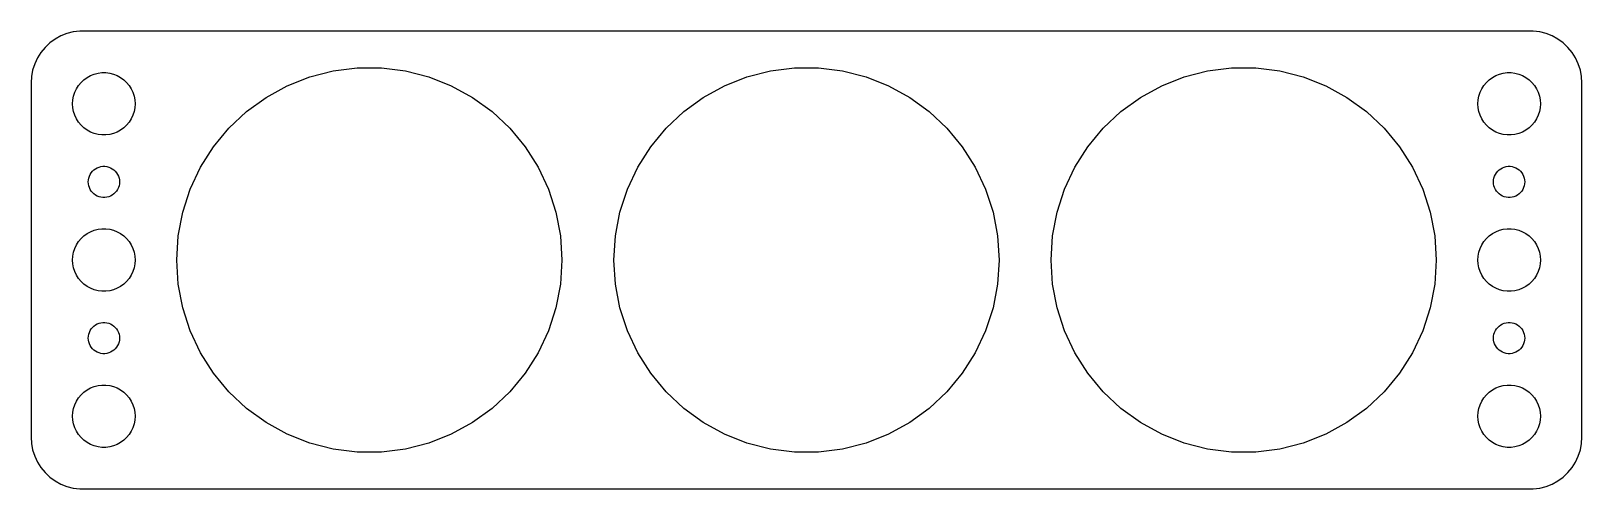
# Model space of a CAD drawing. Header units: metres. Extents: x -74 to 74, y -22 to 22.
import ezdxf

# ---------------------------------------------------------------- set-up
doc = ezdxf.new("R2010")
doc.units = ezdxf.units.M

msp = doc.modelspace()

# ---------------------------------------------------------------- linework, layer by layer
for p, q in [((-72.1791, 21.2216), (-72.6871, 20.8526)), ((-71.6289, 21.5241), (-72.1791, 21.2216)), ((-71.0451, 21.7553), (-71.6289, 21.5241)), ((-70.4369, 21.9114), (-71.0451, 21.7553)), ((-69.8139, 21.9901), (-70.4369, 21.9114)), ((69.8139, 21.9901), (-69.8139, 21.9901)), ((70.4369, 21.9114), (69.8139, 21.9901)), ((71.0451, 21.7553), (70.4369, 21.9114)), ((71.6289, 21.5241), (71.0451, 21.7553)), ((72.1791, 21.2216), (71.6289, 21.5241)), ((72.6871, 20.8526), (72.1791, 21.2216)), ((-73.8815, 19.4088), (-74.1489, 18.8406)), ((-73.5451, 19.9389), (-73.8815, 19.4088)), ((-73.1448, 20.4227), (-73.5451, 19.9389)), ((-72.6871, 20.8526), (-73.1448, 20.4227)), ((73.1448, 20.4227), (72.6871, 20.8526)), ((73.5451, 19.9389), (73.1448, 20.4227)), ((73.8815, 19.4088), (73.5451, 19.9389)), ((74.1489, 18.8406), (73.8815, 19.4088)), ((-74.3429, 18.2434), (-74.4606, 17.6267)), ((-74.1489, 18.8406), (-74.3429, 18.2434)), ((-68.427, 17.8532), (-68.0621, 17.9469)), ((-68.0621, 17.9469), (-67.6884, 17.9941)), ((-67.6884, 17.9941), (-67.3116, 17.9941)), ((-67.3116, 17.9941), (-66.9379, 17.9469)), ((-66.9379, 17.9469), (-66.573, 17.8532)), ((-47.7168, 17.5945), (-45.4666, 18.1723)), ((-45.4666, 18.1723), (-43.1616, 18.4635)), ((-43.1616, 18.4635), (-40.8384, 18.4635)), ((-40.8384, 18.4635), (-38.5334, 18.1723)), ((-38.5334, 18.1723), (-36.2832, 17.5945)), ((-5.71681, 17.5945), (-3.46655, 18.1723)), ((-3.46655, 18.1723), (-1.16162, 18.4635)), ((-1.16162, 18.4635), (1.16162, 18.4635)), ((1.16162, 18.4635), (3.46655, 18.1723)), ((3.46655, 18.1723), (5.71681, 17.5945)), ((36.2832, 17.5945), (38.5334, 18.1723)), ((38.5334, 18.1723), (40.8384, 18.4635)), ((40.8384, 18.4635), (43.1616, 18.4635)), ((43.1616, 18.4635), (45.4666, 18.1723)), ((45.4666, 18.1723), (47.7168, 17.5945)), ((66.573, 17.8532), (66.9379, 17.9469)), ((66.9379, 17.9469), (67.3116, 17.9941)), ((67.3116, 17.9941), (67.6884, 17.9941)), ((67.6884, 17.9941), (68.0621, 17.9469)), ((68.0621, 17.9469), (68.427, 17.8532)), ((74.3429, 18.2434), (74.1489, 18.8406)), ((74.4606, 17.6267), (74.3429, 18.2434)), ((-74.4606, 17.6267), (-74.5, 17)), ((-74.5, 17), (-74.5, -17)), ((-70.2893, 16.1044), (-70.1289, 16.4453)), ((-70.1289, 16.4453), (-69.927, 16.7634)), ((-69.927, 16.7634), (-69.6869, 17.0536)), ((-69.6869, 17.0536), (-69.4123, 17.3115)), ((-69.4123, 17.3115), (-69.1075, 17.533)), ((-69.1075, 17.533), (-68.7773, 17.7145)), ((-68.7773, 17.7145), (-68.427, 17.8532)), ((-66.573, 17.8532), (-66.2227, 17.7145)), ((-66.2227, 17.7145), (-65.8925, 17.533)), ((-65.8925, 17.533), (-65.5877, 17.3115)), ((-65.5877, 17.3115), (-65.3131, 17.0536)), ((-65.3131, 17.0536), (-65.073, 16.7634)), ((-65.073, 16.7634), (-64.8711, 16.4453)), ((-64.8711, 16.4453), (-64.7107, 16.1044)), ((-51.9128, 15.6201), (-49.8769, 16.7393)), ((-49.8769, 16.7393), (-47.7168, 17.5945)), ((-36.2832, 17.5945), (-34.1231, 16.7393)), ((-34.1231, 16.7393), (-32.0872, 15.6201)), ((-9.91278, 15.6201), (-7.87691, 16.7393)), ((-7.87691, 16.7393), (-5.71681, 17.5945)), ((5.71681, 17.5945), (7.87691, 16.7393)), ((7.87691, 16.7393), (9.91278, 15.6201)), ((32.0872, 15.6201), (34.1231, 16.7393)), ((34.1231, 16.7393), (36.2832, 17.5945)), ((47.7168, 17.5945), (49.8769, 16.7393)), ((49.8769, 16.7393), (51.9128, 15.6201)), ((64.7107, 16.1044), (64.8711, 16.4453)), ((64.8711, 16.4453), (65.073, 16.7634)), ((65.073, 16.7634), (65.3131, 17.0536)), ((65.3131, 17.0536), (65.5877, 17.3115)), ((65.5877, 17.3115), (65.8925, 17.533)), ((65.8925, 17.533), (66.2227, 17.7145)), ((66.2227, 17.7145), (66.573, 17.8532)), ((68.427, 17.8532), (68.7773, 17.7145)), ((68.7773, 17.7145), (69.1075, 17.533)), ((69.1075, 17.533), (69.4123, 17.3115)), ((69.4123, 17.3115), (69.6869, 17.0536)), ((69.6869, 17.0536), (69.927, 16.7634)), ((69.927, 16.7634), (70.1289, 16.4453)), ((70.1289, 16.4453), (70.2893, 16.1044)), ((74.5, 17), (74.4606, 17.6267)), ((74.5, -17), (74.5, 17)), ((-70.5, 15), (-70.4763, 15.376)), ((-70.4763, 14.624), (-70.5, 15)), ((-70.4763, 15.376), (-70.4057, 15.7461)), ((-70.4057, 15.7461), (-70.2893, 16.1044)), ((-64.7107, 16.1044), (-64.5943, 15.7461)), ((-64.5943, 15.7461), (-64.5237, 15.376)), ((-64.5237, 15.376), (-64.5, 15)), ((-64.5, 15), (-64.5237, 14.624)), ((-53.7923, 14.2545), (-51.9128, 15.6201)), ((-32.0872, 15.6201), (-30.2077, 14.2545)), ((-11.7923, 14.2545), (-9.91278, 15.6201)), ((9.91278, 15.6201), (11.7923, 14.2545)), ((30.2077, 14.2545), (32.0872, 15.6201)), ((51.9128, 15.6201), (53.7923, 14.2545)), ((64.5, 15), (64.5237, 15.376)), ((64.5237, 14.624), (64.5, 15)), ((64.5237, 15.376), (64.5943, 15.7461)), ((64.5943, 15.7461), (64.7107, 16.1044)), ((70.2893, 16.1044), (70.4057, 15.7461)), ((70.4057, 15.7461), (70.4763, 15.376)), ((70.4763, 15.376), (70.5, 15)), ((70.5, 15), (70.4763, 14.624)), ((-70.4057, 14.2539), (-70.4763, 14.624)), ((-70.2893, 13.8956), (-70.4057, 14.2539)), ((-70.1289, 13.5547), (-70.2893, 13.8956)), ((-69.927, 13.2366), (-70.1289, 13.5547)), ((-64.8711, 13.5547), (-65.073, 13.2366)), ((-64.7107, 13.8956), (-64.8711, 13.5547)), ((-64.5943, 14.2539), (-64.7107, 13.8956)), ((-64.5237, 14.624), (-64.5943, 14.2539)), ((-55.4859, 12.6641), (-53.7923, 14.2545)), ((-30.2077, 14.2545), (-28.5141, 12.6641)), ((-13.4859, 12.6641), (-11.7923, 14.2545)), ((11.7923, 14.2545), (13.4859, 12.6641)), ((28.5141, 12.6641), (30.2077, 14.2545)), ((53.7923, 14.2545), (55.4859, 12.6641)), ((64.5943, 14.2539), (64.5237, 14.624)), ((64.7107, 13.8956), (64.5943, 14.2539)), ((64.8711, 13.5547), (64.7107, 13.8956)), ((65.073, 13.2366), (64.8711, 13.5547)), ((70.1289, 13.5547), (69.927, 13.2366)), ((70.2893, 13.8956), (70.1289, 13.5547)), ((70.4057, 14.2539), (70.2893, 13.8956)), ((70.4763, 14.624), (70.4057, 14.2539)), ((-69.6869, 12.9464), (-69.927, 13.2366)), ((-69.4123, 12.6884), (-69.6869, 12.9464)), ((-69.1075, 12.467), (-69.4123, 12.6884)), ((-68.7773, 12.2855), (-69.1075, 12.467)), ((-68.427, 12.1468), (-68.7773, 12.2855)), ((-68.0621, 12.0531), (-68.427, 12.1468)), ((-67.6884, 12.0059), (-68.0621, 12.0531)), ((-67.3116, 12.0059), (-67.6884, 12.0059)), ((-66.9379, 12.0531), (-67.3116, 12.0059)), ((-66.573, 12.1468), (-66.9379, 12.0531)), ((-66.2227, 12.2855), (-66.573, 12.1468)), ((-65.8925, 12.467), (-66.2227, 12.2855)), ((-65.5877, 12.6884), (-65.8925, 12.467)), ((-65.3131, 12.9464), (-65.5877, 12.6884)), ((-65.073, 13.2366), (-65.3131, 12.9464)), ((-56.9668, 10.874), (-55.4859, 12.6641)), ((-28.5141, 12.6641), (-27.0332, 10.874)), ((-14.9668, 10.874), (-13.4859, 12.6641)), ((13.4859, 12.6641), (14.9668, 10.874)), ((27.0332, 10.874), (28.5141, 12.6641)), ((55.4859, 12.6641), (56.9668, 10.874)), ((65.3131, 12.9464), (65.073, 13.2366)), ((65.5877, 12.6884), (65.3131, 12.9464)), ((65.8925, 12.467), (65.5877, 12.6884)), ((66.2227, 12.2855), (65.8925, 12.467)), ((66.573, 12.1468), (66.2227, 12.2855)), ((66.9379, 12.0531), (66.573, 12.1468)), ((67.3116, 12.0059), (66.9379, 12.0531)), ((67.6884, 12.0059), (67.3116, 12.0059)), ((68.0621, 12.0531), (67.6884, 12.0059)), ((68.427, 12.1468), (68.0621, 12.0531)), ((68.7773, 12.2855), (68.427, 12.1468)), ((69.1075, 12.467), (68.7773, 12.2855)), ((69.4123, 12.6884), (69.1075, 12.467)), ((69.6869, 12.9464), (69.4123, 12.6884)), ((69.927, 13.2366), (69.6869, 12.9464)), ((-58.2117, 8.91243), (-56.9668, 10.874)), ((-27.0332, 10.874), (-25.7883, 8.91243)), ((-16.2117, 8.91243), (-14.9668, 10.874)), ((14.9668, 10.874), (16.2117, 8.91243)), ((25.7883, 8.91243), (27.0332, 10.874)), ((56.9668, 10.874), (58.2117, 8.91243)), ((-67.9635, 8.92657), (-67.7811, 8.97342)), ((-67.7811, 8.97342), (-67.5942, 8.99704)), ((-67.5942, 8.99704), (-67.4058, 8.99704)), ((-67.4058, 8.99704), (-67.2189, 8.97342)), ((-67.2189, 8.97342), (-67.0365, 8.92657)), ((67.0365, 8.92657), (67.2189, 8.97342)), ((67.2189, 8.97342), (67.4058, 8.99704)), ((67.4058, 8.99704), (67.5942, 8.99704)), ((67.5942, 8.99704), (67.7811, 8.97342)), ((67.7811, 8.97342), (67.9635, 8.92657)), ((-69, 7.5), (-68.9882, 7.68799)), ((-68.9882, 7.312), (-69, 7.5)), ((-68.9882, 7.68799), (-68.9529, 7.87303)), ((-68.9529, 7.87303), (-68.8947, 8.05219)), ((-68.8947, 8.05219), (-68.8145, 8.22263)), ((-68.8145, 8.22263), (-68.7135, 8.38167)), ((-68.7135, 8.38167), (-68.5934, 8.52681)), ((-68.5934, 8.52681), (-68.4561, 8.65576)), ((-68.4561, 8.65576), (-68.3037, 8.76648)), ((-68.3037, 8.76648), (-68.1387, 8.85724)), ((-68.1387, 8.85724), (-67.9635, 8.92657)), ((-67.0365, 8.92657), (-66.8613, 8.85724)), ((-66.8613, 8.85724), (-66.6963, 8.76648)), ((-66.6963, 8.76648), (-66.5439, 8.65576)), ((-66.5439, 8.65576), (-66.4065, 8.52681)), ((-66.4065, 8.52681), (-66.2865, 8.38167)), ((-66.2865, 8.38167), (-66.1855, 8.22263)), ((-66.1855, 8.22263), (-66.1053, 8.05219)), ((-66.1053, 8.05219), (-66.0471, 7.87303)), ((-66.0471, 7.87303), (-66.0118, 7.68799)), ((-66.0118, 7.68799), (-66, 7.5)), ((-66, 7.5), (-66.0118, 7.312)), ((-59.2009, 6.8103), (-58.2117, 8.91243)), ((-25.7883, 8.91243), (-24.7991, 6.8103)), ((-17.2009, 6.8103), (-16.2117, 8.91243)), ((16.2117, 8.91243), (17.2009, 6.8103)), ((24.7991, 6.8103), (25.7883, 8.91243)), ((58.2117, 8.91243), (59.2009, 6.8103)), ((66, 7.5), (66.0118, 7.68799)), ((66.0118, 7.312), (66, 7.5)), ((66.0118, 7.68799), (66.0471, 7.87303)), ((66.0471, 7.87303), (66.1053, 8.05219)), ((66.1053, 8.05219), (66.1855, 8.22263)), ((66.1855, 8.22263), (66.2865, 8.38167)), ((66.2865, 8.38167), (66.4065, 8.52681)), ((66.4065, 8.52681), (66.5439, 8.65576)), ((66.5439, 8.65576), (66.6963, 8.76648)), ((66.6963, 8.76648), (66.8613, 8.85724)), ((66.8613, 8.85724), (67.0365, 8.92657)), ((67.9635, 8.92657), (68.1387, 8.85724)), ((68.1387, 8.85724), (68.3037, 8.76648)), ((68.3037, 8.76648), (68.4561, 8.65576)), ((68.4561, 8.65576), (68.5934, 8.52681)), ((68.5934, 8.52681), (68.7135, 8.38167)), ((68.7135, 8.38167), (68.8145, 8.22263)), ((68.8145, 8.22263), (68.8947, 8.05219)), ((68.8947, 8.05219), (68.9529, 7.87303)), ((68.9529, 7.87303), (68.9882, 7.68799)), ((68.9882, 7.68799), (69, 7.5)), ((69, 7.5), (68.9882, 7.312)), ((-68.9529, 7.12695), (-68.9882, 7.312)), ((-68.8947, 6.9478), (-68.9529, 7.12695)), ((-68.8145, 6.77736), (-68.8947, 6.9478)), ((-68.7135, 6.61832), (-68.8145, 6.77736)), ((-68.5934, 6.47318), (-68.7135, 6.61832)), ((-68.4561, 6.34422), (-68.5934, 6.47318)), ((-68.3037, 6.23351), (-68.4561, 6.34422)), ((-68.1387, 6.14275), (-68.3037, 6.23351)), ((-67.9635, 6.07341), (-68.1387, 6.14275)), ((-67.7811, 6.02657), (-67.9635, 6.07341)), ((-67.5942, 6.00294), (-67.7811, 6.02657)), ((-67.4058, 6.00294), (-67.5942, 6.00294)), ((-67.2189, 6.02657), (-67.4058, 6.00294)), ((-67.0365, 6.07341), (-67.2189, 6.02657)), ((-66.8613, 6.14275), (-67.0365, 6.07341)), ((-66.6963, 6.23351), (-66.8613, 6.14275)), ((-66.5439, 6.34422), (-66.6963, 6.23351)), ((-66.4065, 6.47318), (-66.5439, 6.34422)), ((-66.2865, 6.61832), (-66.4065, 6.47318)), ((-66.1855, 6.77736), (-66.2865, 6.61832)), ((-66.1053, 6.9478), (-66.1855, 6.77736)), ((-66.0471, 7.12695), (-66.1053, 6.9478)), ((-66.0118, 7.312), (-66.0471, 7.12695)), ((-59.9188, 4.60075), (-59.2009, 6.8103)), ((-24.7991, 6.8103), (-24.0812, 4.60075)), ((-17.9188, 4.60075), (-17.2009, 6.8103)), ((17.2009, 6.8103), (17.9188, 4.60075)), ((24.0812, 4.60075), (24.7991, 6.8103)), ((59.2009, 6.8103), (59.9188, 4.60075)), ((66.0471, 7.12695), (66.0118, 7.312)), ((66.1053, 6.9478), (66.0471, 7.12695)), ((66.1855, 6.77736), (66.1053, 6.9478)), ((66.2865, 6.61832), (66.1855, 6.77736)), ((66.4065, 6.47318), (66.2865, 6.61832)), ((66.5439, 6.34422), (66.4065, 6.47318)), ((66.6963, 6.23351), (66.5439, 6.34422)), ((66.8613, 6.14275), (66.6963, 6.23351)), ((67.0365, 6.07341), (66.8613, 6.14275)), ((67.2189, 6.02657), (67.0365, 6.07341)), ((67.4058, 6.00294), (67.2189, 6.02657)), ((67.5942, 6.00294), (67.4058, 6.00294)), ((67.7811, 6.02657), (67.5942, 6.00294)), ((67.9635, 6.07341), (67.7811, 6.02657)), ((68.1387, 6.14275), (67.9635, 6.07341)), ((68.3037, 6.23351), (68.1387, 6.14275)), ((68.4561, 6.34422), (68.3037, 6.23351)), ((68.5934, 6.47318), (68.4561, 6.34422)), ((68.7135, 6.61832), (68.5934, 6.47318)), ((68.8145, 6.77736), (68.7135, 6.61832)), ((68.8947, 6.9478), (68.8145, 6.77736)), ((68.9529, 7.12695), (68.8947, 6.9478)), ((68.9882, 7.312), (68.9529, 7.12695)), ((-60.3541, 2.31866), (-59.9188, 4.60075)), ((-24.0812, 4.60075), (-23.6459, 2.31866)), ((-18.3541, 2.31866), (-17.9188, 4.60075)), ((17.9188, 4.60075), (18.3541, 2.31866)), ((23.6459, 2.31866), (24.0812, 4.60075)), ((59.9188, 4.60075), (60.3541, 2.31866)), ((-68.0621, 2.94685), (-67.6884, 2.99408)), ((-67.6884, 2.99408), (-67.3116, 2.99408)), ((-67.3116, 2.99408), (-66.9379, 2.94685)), ((66.9379, 2.94685), (67.3116, 2.99408)), ((67.3116, 2.99408), (67.6884, 2.99408)), ((67.6884, 2.99408), (68.0621, 2.94685)), ((-70.1289, 1.44525), (-69.927, 1.76335)), ((-69.927, 1.76335), (-69.6869, 2.05363)), ((-69.6869, 2.05363), (-69.4123, 2.31154)), ((-69.4123, 2.31154), (-69.1075, 2.53297)), ((-69.1075, 2.53297), (-68.7773, 2.71448)), ((-68.7773, 2.71448), (-68.427, 2.85316)), ((-68.427, 2.85316), (-68.0621, 2.94685)), ((-66.9379, 2.94685), (-66.573, 2.85316)), ((-66.573, 2.85316), (-66.2227, 2.71448)), ((-66.2227, 2.71448), (-65.8925, 2.53297)), ((-65.8925, 2.53297), (-65.5877, 2.31154)), ((-65.5877, 2.31154), (-65.3131, 2.05363)), ((-65.3131, 2.05363), (-65.073, 1.76335)), ((-65.073, 1.76335), (-64.8711, 1.44525)), ((-60.5, 0), (-60.3541, 2.31866)), ((-23.6459, 2.31866), (-23.5, 0)), ((-18.5, 0), (-18.3541, 2.31866)), ((18.3541, 2.31866), (18.5, 0)), ((23.5, 0), (23.6459, 2.31866)), ((60.3541, 2.31866), (60.5, 0)), ((64.8711, 1.44525), (65.073, 1.76335)), ((65.073, 1.76335), (65.3131, 2.05363)), ((65.3131, 2.05363), (65.5877, 2.31154)), ((65.5877, 2.31154), (65.8925, 2.53297)), ((65.8925, 2.53297), (66.2227, 2.71448)), ((66.2227, 2.71448), (66.573, 2.85316)), ((66.573, 2.85316), (66.9379, 2.94685)), ((68.0621, 2.94685), (68.427, 2.85316)), ((68.427, 2.85316), (68.7773, 2.71448)), ((68.7773, 2.71448), (69.1075, 2.53297)), ((69.1075, 2.53297), (69.4123, 2.31154)), ((69.4123, 2.31154), (69.6869, 2.05363)), ((69.6869, 2.05363), (69.927, 1.76335)), ((69.927, 1.76335), (70.1289, 1.44525)), ((-70.5, 0), (-70.4763, 0.37599)), ((-70.4763, -0.37599), (-70.5, 0)), ((-70.4763, 0.37599), (-70.4057, 0.74606)), ((-70.4057, 0.74606), (-70.2893, 1.10437)), ((-70.2893, 1.10437), (-70.1289, 1.44525)), ((-64.8711, 1.44525), (-64.7107, 1.10437)), ((-64.7107, 1.10437), (-64.5943, 0.74606)), ((-64.5943, 0.74606), (-64.5237, 0.37599)), ((-64.5237, 0.37599), (-64.5, 0)), ((-64.5, 0), (-64.5237, -0.37599)), ((-60.3541, -2.31866), (-60.5, 0)), ((-23.5, 0), (-23.6459, -2.31866)), ((-18.3541, -2.31866), (-18.5, 0)), ((18.5, 0), (18.3541, -2.31866)), ((23.6459, -2.31866), (23.5, 0)), ((60.5, 0), (60.3541, -2.31866)), ((64.5, 0), (64.5237, 0.37599)), ((64.5237, -0.37599), (64.5, 0)), ((64.5237, 0.37599), (64.5943, 0.74606)), ((64.5943, 0.74606), (64.7107, 1.10437)), ((64.7107, 1.10437), (64.8711, 1.44525)), ((70.1289, 1.44525), (70.2893, 1.10437)), ((70.2893, 1.10437), (70.4057, 0.74606)), ((70.4057, 0.74606), (70.4763, 0.37599)), ((70.4763, 0.37599), (70.5, 0)), ((70.5, 0), (70.4763, -0.37599)), ((-70.4057, -0.74606), (-70.4763, -0.37599)), ((-70.2893, -1.10437), (-70.4057, -0.74606)), ((-70.1289, -1.44525), (-70.2893, -1.10437)), ((-69.927, -1.76335), (-70.1289, -1.44525)), ((-64.8711, -1.44525), (-65.073, -1.76335)), ((-64.7107, -1.10437), (-64.8711, -1.44525)), ((-64.5943, -0.74606), (-64.7107, -1.10437)), ((-64.5237, -0.37599), (-64.5943, -0.74606)), ((64.5943, -0.74606), (64.5237, -0.37599)), ((64.7107, -1.10437), (64.5943, -0.74606)), ((64.8711, -1.44525), (64.7107, -1.10437)), ((65.073, -1.76335), (64.8711, -1.44525)), ((70.1289, -1.44525), (69.927, -1.76335)), ((70.2893, -1.10437), (70.1289, -1.44525)), ((70.4057, -0.74606), (70.2893, -1.10437)), ((70.4763, -0.37599), (70.4057, -0.74606)), ((-69.6869, -2.05363), (-69.927, -1.76335)), ((-69.4123, -2.31154), (-69.6869, -2.05363)), ((-69.1075, -2.53297), (-69.4123, -2.31154)), ((-68.7773, -2.71448), (-69.1075, -2.53297)), ((-68.427, -2.85316), (-68.7773, -2.71448)), ((-68.0621, -2.94685), (-68.427, -2.85316)), ((-67.6884, -2.99408), (-68.0621, -2.94685)), ((-66.9379, -2.94685), (-67.3116, -2.99408)), ((-66.573, -2.85316), (-66.9379, -2.94685)), ((-66.2227, -2.71448), (-66.573, -2.85316)), ((-65.8925, -2.53297), (-66.2227, -2.71448)), ((-65.5877, -2.31154), (-65.8925, -2.53297)), ((-65.3131, -2.05363), (-65.5877, -2.31154)), ((-65.073, -1.76335), (-65.3131, -2.05363)), ((-59.9188, -4.60075), (-60.3541, -2.31866)), ((-23.6459, -2.31866), (-24.0812, -4.60075)), ((-17.9188, -4.60075), (-18.3541, -2.31866)), ((18.3541, -2.31866), (17.9188, -4.60075)), ((24.0812, -4.60075), (23.6459, -2.31866)), ((60.3541, -2.31866), (59.9188, -4.60075)), ((65.3131, -2.05363), (65.073, -1.76335)), ((65.5877, -2.31154), (65.3131, -2.05363)), ((65.8925, -2.53297), (65.5877, -2.31154)), ((66.2227, -2.71448), (65.8925, -2.53297)), ((66.573, -2.85316), (66.2227, -2.71448)), ((66.9379, -2.94685), (66.573, -2.85316)), ((67.3116, -2.99408), (66.9379, -2.94685)), ((68.0621, -2.94685), (67.6884, -2.99408)), ((68.427, -2.85316), (68.0621, -2.94685)), ((68.7773, -2.71448), (68.427, -2.85316)), ((69.1075, -2.53297), (68.7773, -2.71448)), ((69.4123, -2.31154), (69.1075, -2.53297)), ((69.6869, -2.05363), (69.4123, -2.31154)), ((69.927, -1.76335), (69.6869, -2.05363)), ((-67.3116, -2.99408), (-67.6884, -2.99408)), ((67.6884, -2.99408), (67.3116, -2.99408)), ((-59.2009, -6.8103), (-59.9188, -4.60075)), ((-24.0812, -4.60075), (-24.7991, -6.8103)), ((-17.2009, -6.8103), (-17.9188, -4.60075)), ((17.9188, -4.60075), (17.2009, -6.8103)), ((24.7991, -6.8103), (24.0812, -4.60075)), ((59.9188, -4.60075), (59.2009, -6.8103)), ((-69, -7.5), (-68.9882, -7.312)), ((-68.9882, -7.312), (-68.9529, -7.12695)), ((-68.9529, -7.12695), (-68.8947, -6.9478)), ((-68.8947, -6.9478), (-68.8145, -6.77736)), ((-68.8145, -6.77736), (-68.7135, -6.61832)), ((-68.7135, -6.61832), (-68.5934, -6.47318)), ((-68.5934, -6.47318), (-68.4561, -6.34422)), ((-68.4561, -6.34422), (-68.3037, -6.23351)), ((-68.3037, -6.23351), (-68.1387, -6.14275)), ((-68.1387, -6.14275), (-67.9635, -6.07341)), ((-67.9635, -6.07341), (-67.7811, -6.02657)), ((-67.7811, -6.02657), (-67.5942, -6.00294)), ((-67.5942, -6.00294), (-67.4058, -6.00294)), ((-67.4058, -6.00294), (-67.2189, -6.02657)), ((-67.2189, -6.02657), (-67.0365, -6.07341)), ((-67.0365, -6.07341), (-66.8613, -6.14275)), ((-66.8613, -6.14275), (-66.6963, -6.23351)), ((-66.6963, -6.23351), (-66.5439, -6.34422)), ((-66.5439, -6.34422), (-66.4065, -6.47318)), ((-66.4065, -6.47318), (-66.2865, -6.61832)), ((-66.2865, -6.61832), (-66.1855, -6.77736)), ((-66.1855, -6.77736), (-66.1053, -6.9478)), ((-66.1053, -6.9478), (-66.0471, -7.12695)), ((-66.0471, -7.12695), (-66.0118, -7.312)), ((-66.0118, -7.312), (-66, -7.5)), ((-58.2117, -8.91243), (-59.2009, -6.8103)), ((-24.7991, -6.8103), (-25.7883, -8.91243)), ((-16.2117, -8.91243), (-17.2009, -6.8103)), ((17.2009, -6.8103), (16.2117, -8.91243)), ((25.7883, -8.91243), (24.7991, -6.8103)), ((59.2009, -6.8103), (58.2117, -8.91243)), ((66, -7.5), (66.0118, -7.312)), ((66.0118, -7.312), (66.0471, -7.12695)), ((66.0471, -7.12695), (66.1053, -6.9478)), ((66.1053, -6.9478), (66.1855, -6.77736)), ((66.1855, -6.77736), (66.2865, -6.61832)), ((66.2865, -6.61832), (66.4065, -6.47318)), ((66.4065, -6.47318), (66.5439, -6.34422)), ((66.5439, -6.34422), (66.6963, -6.23351)), ((66.6963, -6.23351), (66.8613, -6.14275)), ((66.8613, -6.14275), (67.0365, -6.07341)), ((67.0365, -6.07341), (67.2189, -6.02657)), ((67.2189, -6.02657), (67.4058, -6.00294)), ((67.4058, -6.00294), (67.5942, -6.00294)), ((67.5942, -6.00294), (67.7811, -6.02657)), ((67.7811, -6.02657), (67.9635, -6.07341)), ((67.9635, -6.07341), (68.1387, -6.14275)), ((68.1387, -6.14275), (68.3037, -6.23351)), ((68.3037, -6.23351), (68.4561, -6.34422)), ((68.4561, -6.34422), (68.5934, -6.47318)), ((68.5934, -6.47318), (68.7135, -6.61832)), ((68.7135, -6.61832), (68.8145, -6.77736)), ((68.8145, -6.77736), (68.8947, -6.9478)), ((68.8947, -6.9478), (68.9529, -7.12695)), ((68.9529, -7.12695), (68.9882, -7.312)), ((68.9882, -7.312), (69, -7.5)), ((-68.9882, -7.68799), (-69, -7.5)), ((-68.9529, -7.87303), (-68.9882, -7.68799)), ((-68.8947, -8.05219), (-68.9529, -7.87303)), ((-68.8145, -8.22263), (-68.8947, -8.05219)), ((-68.7135, -8.38167), (-68.8145, -8.22263)), ((-68.5934, -8.52681), (-68.7135, -8.38167)), ((-68.4561, -8.65576), (-68.5934, -8.52681)), ((-68.3037, -8.76648), (-68.4561, -8.65576)), ((-68.1387, -8.85724), (-68.3037, -8.76648)), ((-67.9635, -8.92657), (-68.1387, -8.85724)), ((-67.7811, -8.97342), (-67.9635, -8.92657)), ((-67.0365, -8.92657), (-67.2189, -8.97342)), ((-66.8613, -8.85724), (-67.0365, -8.92657)), ((-66.6963, -8.76648), (-66.8613, -8.85724)), ((-66.5439, -8.65576), (-66.6963, -8.76648)), ((-66.4065, -8.52681), (-66.5439, -8.65576)), ((-66.2865, -8.38167), (-66.4065, -8.52681)), ((-66.1855, -8.22263), (-66.2865, -8.38167)), ((-66.1053, -8.05219), (-66.1855, -8.22263)), ((-66.0471, -7.87303), (-66.1053, -8.05219)), ((-66.0118, -7.68799), (-66.0471, -7.87303)), ((-66, -7.5), (-66.0118, -7.68799)), ((-56.9668, -10.874), (-58.2117, -8.91243)), ((-25.7883, -8.91243), (-27.0332, -10.874)), ((-14.9668, -10.874), (-16.2117, -8.91243)), ((16.2117, -8.91243), (14.9668, -10.874)), ((27.0332, -10.874), (25.7883, -8.91243)), ((58.2117, -8.91243), (56.9668, -10.874)), ((66.0118, -7.68799), (66, -7.5)), ((66.0471, -7.87303), (66.0118, -7.68799)), ((66.1053, -8.05219), (66.0471, -7.87303)), ((66.1855, -8.22263), (66.1053, -8.05219)), ((66.2865, -8.38167), (66.1855, -8.22263)), ((66.4065, -8.52681), (66.2865, -8.38167)), ((66.5439, -8.65576), (66.4065, -8.52681)), ((66.6963, -8.76648), (66.5439, -8.65576)), ((66.8613, -8.85724), (66.6963, -8.76648)), ((67.0365, -8.92657), (66.8613, -8.85724)), ((67.2189, -8.97342), (67.0365, -8.92657)), ((67.9635, -8.92657), (67.7811, -8.97342)), ((68.1387, -8.85724), (67.9635, -8.92657)), ((68.3037, -8.76648), (68.1387, -8.85724)), ((68.4561, -8.65576), (68.3037, -8.76648)), ((68.5934, -8.52681), (68.4561, -8.65576)), ((68.7135, -8.38167), (68.5934, -8.52681)), ((68.8145, -8.22263), (68.7135, -8.38167)), ((68.8947, -8.05219), (68.8145, -8.22263)), ((68.9529, -7.87303), (68.8947, -8.05219)), ((68.9882, -7.68799), (68.9529, -7.87303)), ((69, -7.5), (68.9882, -7.68799)), ((-67.5942, -8.99704), (-67.7811, -8.97342)), ((-67.4058, -8.99704), (-67.5942, -8.99704)), ((-67.2189, -8.97342), (-67.4058, -8.99704)), ((67.4058, -8.99704), (67.2189, -8.97342)), ((67.5942, -8.99704), (67.4058, -8.99704)), ((67.7811, -8.97342), (67.5942, -8.99704)), ((-55.4859, -12.6641), (-56.9668, -10.874)), ((-27.0332, -10.874), (-28.5141, -12.6641)), ((-13.4859, -12.6641), (-14.9668, -10.874)), ((14.9668, -10.874), (13.4859, -12.6641)), ((28.5141, -12.6641), (27.0332, -10.874)), ((56.9668, -10.874), (55.4859, -12.6641)), ((-70.1289, -13.5547), (-69.927, -13.2366)), ((-69.927, -13.2366), (-69.6869, -12.9464)), ((-69.6869, -12.9464), (-69.4123, -12.6884)), ((-69.4123, -12.6884), (-69.1075, -12.467)), ((-69.1075, -12.467), (-68.7773, -12.2855)), ((-68.7773, -12.2855), (-68.427, -12.1468)), ((-68.427, -12.1468), (-68.0621, -12.0531)), ((-68.0621, -12.0531), (-67.6884, -12.0059)), ((-67.6884, -12.0059), (-67.3116, -12.0059)), ((-67.3116, -12.0059), (-66.9379, -12.0531)), ((-66.9379, -12.0531), (-66.573, -12.1468)), ((-66.573, -12.1468), (-66.2227, -12.2855)), ((-66.2227, -12.2855), (-65.8925, -12.467)), ((-65.8925, -12.467), (-65.5877, -12.6884)), ((-65.5877, -12.6884), (-65.3131, -12.9464)), ((-65.3131, -12.9464), (-65.073, -13.2366)), ((-65.073, -13.2366), (-64.8711, -13.5547)), ((-53.7923, -14.2545), (-55.4859, -12.6641)), ((-28.5141, -12.6641), (-30.2077, -14.2545)), ((-11.7923, -14.2545), (-13.4859, -12.6641)), ((13.4859, -12.6641), (11.7923, -14.2545)), ((30.2077, -14.2545), (28.5141, -12.6641)), ((55.4859, -12.6641), (53.7923, -14.2545)), ((64.8711, -13.5547), (65.073, -13.2366)), ((65.073, -13.2366), (65.3131, -12.9464)), ((65.3131, -12.9464), (65.5877, -12.6884)), ((65.5877, -12.6884), (65.8925, -12.467)), ((65.8925, -12.467), (66.2227, -12.2855)), ((66.2227, -12.2855), (66.573, -12.1468)), ((66.573, -12.1468), (66.9379, -12.0531)), ((66.9379, -12.0531), (67.3116, -12.0059)), ((67.3116, -12.0059), (67.6884, -12.0059)), ((67.6884, -12.0059), (68.0621, -12.0531)), ((68.0621, -12.0531), (68.427, -12.1468)), ((68.427, -12.1468), (68.7773, -12.2855)), ((68.7773, -12.2855), (69.1075, -12.467)), ((69.1075, -12.467), (69.4123, -12.6884)), ((69.4123, -12.6884), (69.6869, -12.9464)), ((69.6869, -12.9464), (69.927, -13.2366)), ((69.927, -13.2366), (70.1289, -13.5547)), ((-70.5, -15), (-70.4763, -14.624)), ((-70.4763, -14.624), (-70.4057, -14.2539)), ((-70.4057, -14.2539), (-70.2893, -13.8956)), ((-70.2893, -13.8956), (-70.1289, -13.5547)), ((-64.8711, -13.5547), (-64.7107, -13.8956)), ((-64.7107, -13.8956), (-64.5943, -14.2539)), ((-64.5943, -14.2539), (-64.5237, -14.624)), ((-64.5237, -14.624), (-64.5, -15)), ((-51.9128, -15.6201), (-53.7923, -14.2545)), ((-30.2077, -14.2545), (-32.0872, -15.6201)), ((-9.91278, -15.6201), (-11.7923, -14.2545)), ((11.7923, -14.2545), (9.91278, -15.6201)), ((32.0872, -15.6201), (30.2077, -14.2545)), ((53.7923, -14.2545), (51.9128, -15.6201)), ((64.5, -15), (64.5237, -14.624)), ((64.5237, -14.624), (64.5943, -14.2539)), ((64.5943, -14.2539), (64.7107, -13.8956)), ((64.7107, -13.8956), (64.8711, -13.5547)), ((70.1289, -13.5547), (70.2893, -13.8956)), ((70.2893, -13.8956), (70.4057, -14.2539)), ((70.4057, -14.2539), (70.4763, -14.624)), ((70.4763, -14.624), (70.5, -15)), ((-70.4763, -15.376), (-70.5, -15)), ((-70.4057, -15.7461), (-70.4763, -15.376)), ((-70.2893, -16.1044), (-70.4057, -15.7461)), ((-70.1289, -16.4453), (-70.2893, -16.1044)), ((-64.7107, -16.1044), (-64.8711, -16.4453)), ((-64.5943, -15.7461), (-64.7107, -16.1044)), ((-64.5237, -15.376), (-64.5943, -15.7461)), ((-64.5, -15), (-64.5237, -15.376)), ((-49.8769, -16.7393), (-51.9128, -15.6201)), ((-32.0872, -15.6201), (-34.1231, -16.7393)), ((-7.87691, -16.7393), (-9.91278, -15.6201)), ((9.91278, -15.6201), (7.87691, -16.7393)), ((34.1231, -16.7393), (32.0872, -15.6201)), ((51.9128, -15.6201), (49.8769, -16.7393)), ((64.5237, -15.376), (64.5, -15)), ((64.5943, -15.7461), (64.5237, -15.376)), ((64.7107, -16.1044), (64.5943, -15.7461)), ((64.8711, -16.4453), (64.7107, -16.1044)), ((70.2893, -16.1044), (70.1289, -16.4453)), ((70.4057, -15.7461), (70.2893, -16.1044)), ((70.4763, -15.376), (70.4057, -15.7461)), ((70.5, -15), (70.4763, -15.376)), ((-74.5, -17), (-74.4606, -17.6267)), ((-74.4606, -17.6267), (-74.3429, -18.2434)), ((-69.927, -16.7634), (-70.1289, -16.4453)), ((-69.6869, -17.0536), (-69.927, -16.7634)), ((-69.4123, -17.3115), (-69.6869, -17.0536)), ((-69.1075, -17.533), (-69.4123, -17.3115)), ((-68.7773, -17.7145), (-69.1075, -17.533)), ((-68.427, -17.8532), (-68.7773, -17.7145)), ((-68.0621, -17.9469), (-68.427, -17.8532)), ((-66.573, -17.8532), (-66.9379, -17.9469)), ((-66.2227, -17.7145), (-66.573, -17.8532)), ((-65.8925, -17.533), (-66.2227, -17.7145)), ((-65.5877, -17.3115), (-65.8925, -17.533)), ((-65.3131, -17.0536), (-65.5877, -17.3115)), ((-65.073, -16.7634), (-65.3131, -17.0536)), ((-64.8711, -16.4453), (-65.073, -16.7634)), ((-47.7168, -17.5945), (-49.8769, -16.7393)), ((-45.4666, -18.1723), (-47.7168, -17.5945)), ((-36.2832, -17.5945), (-38.5334, -18.1723)), ((-34.1231, -16.7393), (-36.2832, -17.5945)), ((-5.71681, -17.5945), (-7.87691, -16.7393)), ((-3.46655, -18.1723), (-5.71681, -17.5945)), ((5.71681, -17.5945), (3.46655, -18.1723)), ((7.87691, -16.7393), (5.71681, -17.5945)), ((36.2832, -17.5945), (34.1231, -16.7393)), ((38.5334, -18.1723), (36.2832, -17.5945)), ((47.7168, -17.5945), (45.4666, -18.1723)), ((49.8769, -16.7393), (47.7168, -17.5945)), ((65.073, -16.7634), (64.8711, -16.4453)), ((65.3131, -17.0536), (65.073, -16.7634)), ((65.5877, -17.3115), (65.3131, -17.0536)), ((65.8925, -17.533), (65.5877, -17.3115)), ((66.2227, -17.7145), (65.8925, -17.533)), ((66.573, -17.8532), (66.2227, -17.7145)), ((66.9379, -17.9469), (66.573, -17.8532)), ((68.427, -17.8532), (68.0621, -17.9469)), ((68.7773, -17.7145), (68.427, -17.8532)), ((69.1075, -17.533), (68.7773, -17.7145)), ((69.4123, -17.3115), (69.1075, -17.533)), ((69.6869, -17.0536), (69.4123, -17.3115)), ((69.927, -16.7634), (69.6869, -17.0536)), ((70.1289, -16.4453), (69.927, -16.7634)), ((74.3429, -18.2434), (74.4606, -17.6267)), ((74.4606, -17.6267), (74.5, -17)), ((-74.3429, -18.2434), (-74.1489, -18.8406)), ((-74.1489, -18.8406), (-73.8815, -19.4088)), ((-67.6884, -17.9941), (-68.0621, -17.9469)), ((-67.3116, -17.9941), (-67.6884, -17.9941)), ((-66.9379, -17.9469), (-67.3116, -17.9941)), ((-43.1616, -18.4635), (-45.4666, -18.1723)), ((-40.8384, -18.4635), (-43.1616, -18.4635)), ((-38.5334, -18.1723), (-40.8384, -18.4635)), ((-1.16162, -18.4635), (-3.46655, -18.1723)), ((1.16162, -18.4635), (-1.16162, -18.4635)), ((3.46655, -18.1723), (1.16162, -18.4635)), ((40.8384, -18.4635), (38.5334, -18.1723)), ((43.1616, -18.4635), (40.8384, -18.4635)), ((45.4666, -18.1723), (43.1616, -18.4635)), ((67.3116, -17.9941), (66.9379, -17.9469)), ((67.6884, -17.9941), (67.3116, -17.9941)), ((68.0621, -17.9469), (67.6884, -17.9941)), ((73.8815, -19.4088), (74.1489, -18.8406)), ((74.1489, -18.8406), (74.3429, -18.2434)), ((-73.8815, -19.4088), (-73.5451, -19.9389)), ((-73.5451, -19.9389), (-73.1448, -20.4227)), ((-73.1448, -20.4227), (-72.6871, -20.8526)), ((-72.6871, -20.8526), (-72.1791, -21.2216)), ((72.1791, -21.2216), (72.6871, -20.8526)), ((72.6871, -20.8526), (73.1448, -20.4227)), ((73.1448, -20.4227), (73.5451, -19.9389)), ((73.5451, -19.9389), (73.8815, -19.4088)), ((-72.1791, -21.2216), (-71.6289, -21.5241)), ((-71.6289, -21.5241), (-71.0451, -21.7553)), ((-71.0451, -21.7553), (-70.4369, -21.9114)), ((-70.4369, -21.9114), (-69.8139, -21.9901)), ((-69.8139, -21.9901), (69.8139, -21.9901)), ((69.8139, -21.9901), (70.4369, -21.9114)), ((70.4369, -21.9114), (71.0451, -21.7553)), ((71.0451, -21.7553), (71.6289, -21.5241)), ((71.6289, -21.5241), (72.1791, -21.2216))]:
    msp.add_line(p, q)

doc.saveas('drawing.dxf')
